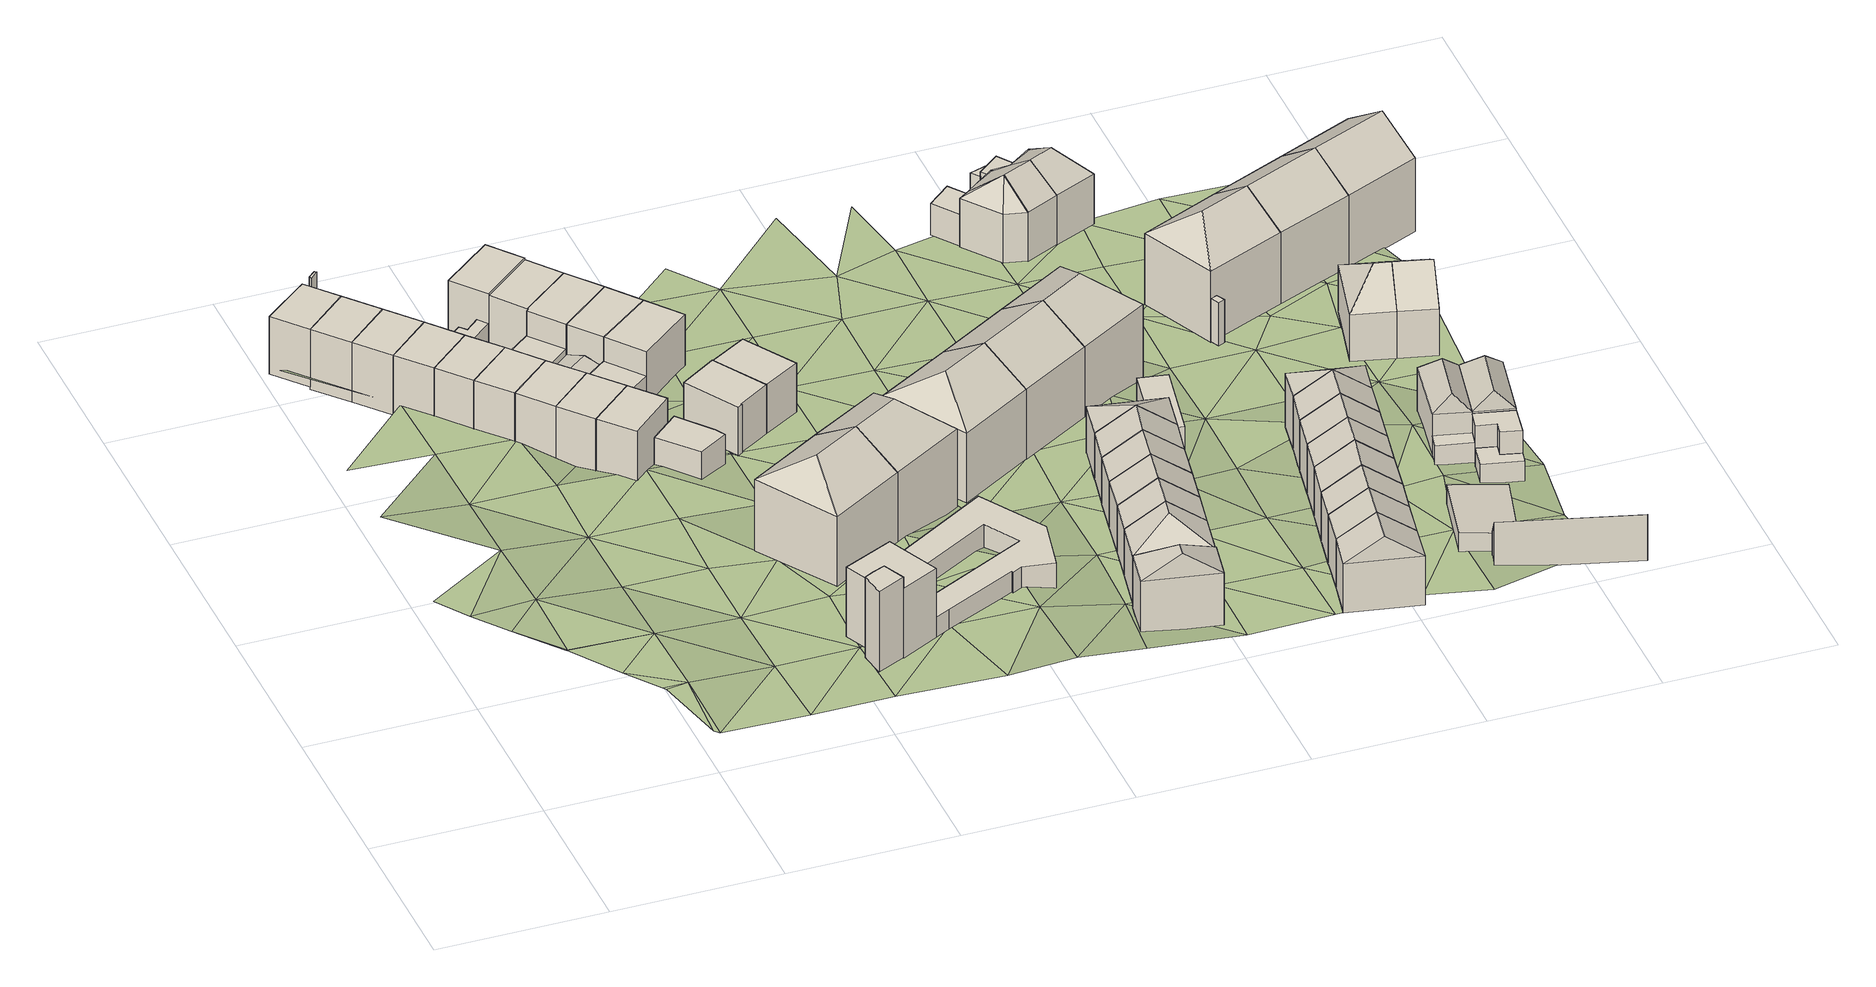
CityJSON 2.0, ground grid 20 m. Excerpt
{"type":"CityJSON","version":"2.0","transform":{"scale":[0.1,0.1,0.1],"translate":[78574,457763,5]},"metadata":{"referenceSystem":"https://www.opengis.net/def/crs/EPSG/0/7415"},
"CityObjects":{
"building1":{"type":"Building","children":["building1-1","building1-2","building1-3"]},
"building1-1":{"type":"BuildingPart","attributes":{"roofType":"1000","AbsoluteEavesHeight":14.3,"AbsoluteRidgeHeight":14.3,"RelativeEavesHeight":7.54,"RelativeRidgeHeight":7.54},"parents":["building1"],"geometry":[{"type":"Solid","lod":"2","boundaries":[[[[0,1,2,3]],[[1,4,5,2]],[[4,6,7,5]],[[6,0,3,7]],[[6,4,1,0]],[[3,2,5,7]]]]}]},
"building1-2":{"type":"BuildingPart","attributes":{"roofType":"1000","AbsoluteEavesHeight":14.3,"AbsoluteRidgeHeight":14.3,"RelativeEavesHeight":7.43,"RelativeRidgeHeight":7.43},"parents":["building1"],"geometry":[{"type":"Solid","lod":"2","boundaries":[[[[8,9,10,11]],[[9,12,13,10]],[[12,14,15,13]],[[14,8,11,15]],[[14,12,9,8]],[[11,10,13,15]]]]}]},
"building1-3":{"type":"BuildingPart","attributes":{"roofType":"1000","AbsoluteEavesHeight":8.7,"AbsoluteRidgeHeight":8.7,"RelativeEavesHeight":2.16,"RelativeRidgeHeight":2.16},"parents":["building1"],"geometry":[{"type":"Solid","lod":"2","boundaries":[[[[16,17,18,19]],[[17,20,21,18]],[[20,22,23,21]],[[22,16,19,23]],[[22,20,17,16]],[[19,18,21,23]]]]}]},
"building2":{"type":"Building","children":["building2-1","building2-2"]},
"building2-1":{"type":"BuildingPart","attributes":{"roofType":"1000","AbsoluteEavesHeight":8.7,"AbsoluteRidgeHeight":8.7,"RelativeEavesHeight":2.35,"RelativeRidgeHeight":2.35},"parents":["building2"],"geometry":[{"type":"Solid","lod":"2","boundaries":[[[[22,20,24,25]],[[20,26,27,24]],[[26,28,29,27]],[[28,22,25,29]],[[28,26,20,22]],[[25,24,27,29]]]]}]},
"building2-2":{"type":"BuildingPart","attributes":{"roofType":"1000","AbsoluteEavesHeight":14.3,"AbsoluteRidgeHeight":14.3,"RelativeEavesHeight":7.75,"RelativeRidgeHeight":7.75},"parents":["building2"],"geometry":[{"type":"Solid","lod":"2","boundaries":[[[[30,0,31,32]],[[0,6,23,31]],[[6,33,34,23]],[[33,30,32,34]],[[33,6,0,30]],[[32,31,23,34]]]]}]},
"building3":{"type":"Building","children":["building3-1","building3-2"]},
"building3-1":{"type":"BuildingPart","attributes":{"roofType":"1000","AbsoluteEavesHeight":8.7,"AbsoluteRidgeHeight":8.7,"RelativeEavesHeight":2.35,"RelativeRidgeHeight":2.35},"parents":["building3"],"geometry":[{"type":"Solid","lod":"2","boundaries":[[[[28,26,27,29]],[[26,35,36,27]],[[35,37,38,36]],[[37,28,29,38]],[[37,35,26,28]],[[29,27,36,38]]]]}]},
"building3-2":{"type":"BuildingPart","attributes":{"roofType":"1000","AbsoluteEavesHeight":14.3,"AbsoluteRidgeHeight":14.3,"RelativeEavesHeight":7.75,"RelativeRidgeHeight":7.75},"parents":["building3"],"geometry":[{"type":"Solid","lod":"2","boundaries":[[[[39,30,32,40]],[[30,33,34,32]],[[33,41,42,34]],[[41,39,40,42]],[[41,33,30,39]],[[40,32,34,42]]]]}]},
"building4":{"type":"Building","children":["building4-1","building4-2"]},
"building4-1":{"type":"BuildingPart","attributes":{"roofType":"1000","AbsoluteEavesHeight":14.3,"AbsoluteRidgeHeight":14.3,"RelativeEavesHeight":7.55,"RelativeRidgeHeight":7.55},"parents":["building4"],"geometry":[{"type":"Solid","lod":"2","boundaries":[[[[43,39,44,45]],[[39,41,46,44]],[[41,47,48,46]],[[47,43,45,48]],[[47,41,39,43]],[[45,44,46,48]]]]}]},
"building4-2":{"type":"BuildingPart","attributes":{"roofType":"1000","AbsoluteEavesHeight":8.7,"AbsoluteRidgeHeight":8.7,"RelativeEavesHeight":2.17,"RelativeRidgeHeight":2.17},"parents":["building4"],"geometry":[{"type":"Solid","lod":"2","boundaries":[[[[37,35,49,42]],[[35,50,51,49]],[[50,52,53,51]],[[52,37,42,53]],[[52,50,35,37]],[[42,49,51,53]]]]}]},
"building5":{"type":"Building","children":["building5-1","building5-2"]},
"building5-1":{"type":"BuildingPart","attributes":{"roofType":"1000","AbsoluteEavesHeight":14.3,"AbsoluteRidgeHeight":14.3,"RelativeEavesHeight":7.7,"RelativeRidgeHeight":7.7},"parents":["building5"],"geometry":[{"type":"Solid","lod":"2","boundaries":[[[[54,43,55,56]],[[43,47,57,55]],[[47,58,59,57]],[[58,54,56,59]],[[58,47,43,54]],[[56,55,57,59]]]]}]},
"building5-2":{"type":"BuildingPart","attributes":{"roofType":"1000","AbsoluteEavesHeight":8.7,"AbsoluteRidgeHeight":8.7,"RelativeEavesHeight":2.38,"RelativeRidgeHeight":2.38},"parents":["building5"],"geometry":[{"type":"Solid","lod":"2","boundaries":[[[[52,50,60,61]],[[50,62,63,60]],[[62,64,65,63]],[[64,52,61,65]],[[64,62,50,52]],[[61,60,63,65]]]]}]},
"building6":{"type":"Building","children":["building6-1","building6-2"]},
"building6-1":{"type":"BuildingPart","attributes":{"roofType":"1000","AbsoluteEavesHeight":14.3,"AbsoluteRidgeHeight":14.3,"RelativeEavesHeight":7.7,"RelativeRidgeHeight":7.7},"parents":["building6"],"geometry":[{"type":"Solid","lod":"2","boundaries":[[[[66,54,56,67]],[[54,58,59,56]],[[58,68,69,59]],[[68,66,67,69]],[[68,58,54,66]],[[67,56,59,69]]]]}]},
"building6-2":{"type":"BuildingPart","attributes":{"roofType":"1000","AbsoluteEavesHeight":8.7,"AbsoluteRidgeHeight":8.7,"RelativeEavesHeight":2.38,"RelativeRidgeHeight":2.38},"parents":["building6"],"geometry":[{"type":"Solid","lod":"2","boundaries":[[[[64,62,63,65]],[[62,70,71,63]],[[70,72,73,71]],[[72,64,65,73]],[[72,70,62,64]],[[65,63,71,73]]]]}]},
"building7":{"type":"Building","children":["building7-1","building7-2"]},
"building7-1":{"type":"BuildingPart","attributes":{"roofType":"1000","AbsoluteEavesHeight":14.3,"AbsoluteRidgeHeight":14.3,"RelativeEavesHeight":7.59,"RelativeRidgeHeight":7.59},"parents":["building7"],"geometry":[{"type":"Solid","lod":"2","boundaries":[[[[74,66,75,76]],[[66,68,77,75]],[[68,78,79,77]],[[78,74,76,79]],[[78,68,66,74]],[[76,75,77,79]]]]}]},
"building7-2":{"type":"BuildingPart","attributes":{"roofType":"1000","AbsoluteEavesHeight":8.7,"AbsoluteRidgeHeight":8.7,"RelativeEavesHeight":2.28,"RelativeRidgeHeight":2.28},"parents":["building7"],"geometry":[{"type":"Solid","lod":"2","boundaries":[[[[72,70,80,81]],[[70,82,83,80]],[[82,84,85,83]],[[84,72,81,85]],[[84,82,70,72]],[[81,80,83,85]]]]}]},
"building8":{"type":"Building","children":["building8-1","building8-2"]},
"building8-1":{"type":"BuildingPart","attributes":{"roofType":"1000","AbsoluteEavesHeight":8.7,"AbsoluteRidgeHeight":8.7,"RelativeEavesHeight":2.28,"RelativeRidgeHeight":2.28},"parents":["building8"],"geometry":[{"type":"Solid","lod":"2","boundaries":[[[[84,82,83,85]],[[82,86,87,83]],[[86,88,89,87]],[[88,84,85,89]],[[88,86,82,84]],[[85,83,87,89]]]]}]},
"building8-2":{"type":"BuildingPart","attributes":{"roofType":"1000","AbsoluteEavesHeight":14.3,"AbsoluteRidgeHeight":14.3,"RelativeEavesHeight":7.59,"RelativeRidgeHeight":7.59},"parents":["building8"],"geometry":[{"type":"Solid","lod":"2","boundaries":[[[[90,74,76,91]],[[74,78,79,76]],[[78,92,93,79]],[[92,90,91,93]],[[92,78,74,90]],[[91,76,79,93]]]]}]},
"building9":{"type":"Building","children":["building9-1","building9-2","building9-3"]},
"building9-1":{"type":"BuildingPart","attributes":{"roofType":"1000","AbsoluteEavesHeight":14.3,"AbsoluteRidgeHeight":14.3,"RelativeEavesHeight":7.47,"RelativeRidgeHeight":7.47},"parents":["building9"],"geometry":[{"type":"Solid","lod":"2","boundaries":[[[[94,90,95,96]],[[90,92,97,95]],[[92,98,99,97]],[[98,94,96,99]],[[98,92,90,94]],[[96,95,97,99]]]]}]},
"building9-2":{"type":"BuildingPart","attributes":{"roofType":"1000","AbsoluteEavesHeight":11.1,"AbsoluteRidgeHeight":11.1,"RelativeEavesHeight":4.05,"RelativeRidgeHeight":4.05},"parents":["building9"],"geometry":[{"type":"Solid","lod":"2","boundaries":[[[[100,101,102,103]],[[101,104,105,102]],[[104,106,107,105]],[[106,108,109,107]],[[108,100,103,109]],[[108,106,104,101,100]],[[103,102,105,107,109]]]]}]},
"building9-3":{"type":"BuildingPart","attributes":{"roofType":"1000","AbsoluteEavesHeight":8.7,"AbsoluteRidgeHeight":8.7,"RelativeEavesHeight":2.12,"RelativeRidgeHeight":2.12},"parents":["building9"],"geometry":[{"type":"Solid","lod":"2","boundaries":[[[[88,86,110,111]],[[86,112,113,110]],[[112,114,115,113]],[[114,88,111,115]],[[114,112,86,88]],[[111,110,113,115]]]]}]},
"building10":{"type":"Building","children":["building10-1","building10-2"]},
"building10-1":{"type":"BuildingPart","attributes":{"roofType":"1000","AbsoluteEavesHeight":13.73,"AbsoluteRidgeHeight":13.73,"RelativeEavesHeight":7.31,"RelativeRidgeHeight":7.31},"parents":["building10"],"geometry":[{"type":"Solid","lod":"2","boundaries":[[[[116,117,118,119]],[[117,120,121,118]],[[120,122,123,121]],[[122,116,119,123]],[[122,120,117,116]],[[119,118,121,123]]]]}]},
"building10-2":{"type":"BuildingPart","attributes":{"roofType":"1000","AbsoluteEavesHeight":9.88,"AbsoluteRidgeHeight":9.88,"RelativeEavesHeight":3.61,"RelativeRidgeHeight":3.61},"parents":["building10"],"geometry":[{"type":"Solid","lod":"2","boundaries":[[[[124,125,126,127]],[[125,128,129,126]],[[128,130,131,129]],[[130,132,133,131]],[[132,134,135,133]],[[134,124,127,135]],[[134,132,130,128,125,124]],[[127,126,129,131,133,135]]]]}]},
"building11":{"type":"Building","attributes":{"roofType":"1000","AbsoluteEavesHeight":13.53,"AbsoluteRidgeHeight":13.53,"RelativeEavesHeight":7.04,"RelativeRidgeHeight":7.04},"geometry":[{"type":"Solid","lod":"2","boundaries":[[[[136,137,138,139]],[[137,140,141,138]],[[140,142,143,141]],[[142,136,139,143]],[[142,140,137,136]],[[139,138,141,143]]]]}]},
"building12":{"type":"Building","children":["building12-1","building12-2"]},
"building12-1":{"type":"BuildingPart","attributes":{"roofType":"1000","AbsoluteEavesHeight":13.53,"AbsoluteRidgeHeight":13.53,"RelativeEavesHeight":7.02,"RelativeRidgeHeight":7.02},"parents":["building12"],"geometry":[{"type":"Solid","lod":"2","boundaries":[[[[144,145,146,147]],[[145,136,139,146]],[[136,142,143,139]],[[142,148,149,143]],[[148,150,151,149]],[[150,144,147,151]],[[150,148,142,136,145,144]],[[147,146,139,143,149,151]]]]}]},
"building12-2":{"type":"BuildingPart","attributes":{"roofType":"1000","AbsoluteEavesHeight":10.33,"AbsoluteRidgeHeight":10.33,"RelativeEavesHeight":4.04,"RelativeRidgeHeight":4.04},"parents":["building12"],"geometry":[{"type":"Solid","lod":"2","boundaries":[[[[152,153,154,155]],[[153,156,157,154]],[[156,158,159,157]],[[158,152,155,159]],[[158,156,153,152]],[[155,154,157,159]]]]}]},
"building13":{"type":"Building","attributes":{"roofType":"1130","AbsoluteEavesHeight":17.32,"AbsoluteRidgeHeight":20.93,"RelativeEavesHeight":9.54,"RelativeRidgeHeight":13.15},"geometry":[{"type":"Solid","lod":"2","boundaries":[[[[160,161,162,163]],[[161,164,165,162]],[[164,166,167,165]],[[166,160,163,167]],[[164,161,168]],[[160,166,169]],[[161,160,169,168]],[[166,164,168,169]],[[163,162,165,167]]]]}]},
"building14":{"type":"Building","children":["building14-1","building14-2"]},
"building14-1":{"type":"BuildingPart","attributes":{"roofType":"1000","AbsoluteEavesHeight":13.53,"AbsoluteRidgeHeight":13.53,"RelativeEavesHeight":7.02,"RelativeRidgeHeight":7.02},"parents":["building14"],"geometry":[{"type":"Solid","lod":"2","boundaries":[[[[150,148,149,151]],[[148,170,171,149]],[[170,172,173,171]],[[172,150,151,173]],[[172,170,148,150]],[[151,149,171,173]]]]}]},
"building14-2":{"type":"BuildingPart","attributes":{"roofType":"1030","AbsoluteEavesHeight":9.63,"AbsoluteRidgeHeight":10.34,"RelativeEavesHeight":3.34,"RelativeRidgeHeight":4.05},"parents":["building14"],"geometry":[{"type":"Solid","lod":"2","boundaries":[[[[174,175,176,177]],[[175,178,155,176]],[[178,179,159,155]],[[179,174,177,159]],[[178,175,180]],[[174,179,181]],[[175,174,181,180]],[[179,178,180,181]],[[177,176,155,159]]]]}]},
"building15":{"type":"Building","children":["building15-1","building15-2"]},
"building15-1":{"type":"BuildingPart","attributes":{"roofType":"1000","AbsoluteEavesHeight":13.53,"AbsoluteRidgeHeight":13.53,"RelativeEavesHeight":6.99,"RelativeRidgeHeight":6.99},"parents":["building15"],"geometry":[{"type":"Solid","lod":"2","boundaries":[[[[172,170,171,173]],[[170,182,183,171]],[[182,184,185,183]],[[184,172,173,185]],[[184,182,170,172]],[[173,171,183,185]]]]}]},
"building15-2":{"type":"BuildingPart","attributes":{"roofType":"1000","AbsoluteEavesHeight":10.43,"AbsoluteRidgeHeight":10.43,"RelativeEavesHeight":4.09,"RelativeRidgeHeight":4.09},"parents":["building15"],"geometry":[{"type":"Solid","lod":"2","boundaries":[[[[186,187,176,188]],[[187,189,177,176]],[[189,190,191,177]],[[190,186,188,191]],[[190,189,187,186]],[[188,176,177,191]]]]}]},
"building16":{"type":"Building","children":["building16-1","building16-2","building16-3"]},
"building16-1":{"type":"BuildingPart","attributes":{"roofType":"1000","AbsoluteEavesHeight":17.63,"AbsoluteRidgeHeight":17.63,"RelativeEavesHeight":9.09,"RelativeRidgeHeight":9.09},"parents":["building16"],"geometry":[{"type":"Solid","lod":"2","boundaries":[[[[192,193,194,195]],[[193,196,197,194]],[[196,198,199,197]],[[198,200,201,199]],[[200,202,203,201]],[[202,192,195,203]],[[202,200,198,196,193,192]],[[195,194,197,199,201,203]]]]}]},
"building16-2":{"type":"BuildingPart","attributes":{"roofType":"1000","AbsoluteEavesHeight":19.13,"AbsoluteRidgeHeight":19.13,"RelativeEavesHeight":10.52,"RelativeRidgeHeight":10.52},"parents":["building16"],"geometry":[{"type":"Solid","lod":"2","boundaries":[[[[204,205,206,207]],[[205,208,209,206]],[[208,210,211,209]],[[210,212,213,211]],[[212,204,207,213]],[[212,210,208,205,204]],[[207,206,209,211,213]]]]}]},
"building16-3":{"type":"BuildingPart","attributes":{"roofType":"1000","AbsoluteEavesHeight":11.23,"AbsoluteRidgeHeight":11.23,"RelativeEavesHeight":3.87,"RelativeRidgeHeight":3.87},"parents":["building16"],"geometry":[{"type":"Solid","lod":"2","boundaries":[[[[214,215,216,217]],[[215,218,219,216]],[[218,220,221,219]],[[220,222,223,221]],[[222,224,225,223]],[[224,226,227,225]],[[226,228,229,227]],[[228,230,231,229]],[[230,232,233,231]],[[232,234,235,233]],[[234,236,237,235]],[[236,238,239,237]],[[238,240,241,239]],[[240,242,243,241]],[[242,244,245,243]],[[244,214,217,245]],[[244,242,240,238,236,234,232,230,228,226,224,222,220,218,215,214]],[[217,216,219,221,223,225,227,229,231,233,235,237,239,241,243,245]]]]}]},
"building17":{"type":"Building","children":["building17-1","building17-2"]},
"building17-1":{"type":"BuildingPart","attributes":{"roofType":"1000","AbsoluteEavesHeight":9.58,"AbsoluteRidgeHeight":9.58,"RelativeEavesHeight":2.47,"RelativeRidgeHeight":2.47},"parents":["building17"],"geometry":[{"type":"Solid","lod":"2","boundaries":[[[[246,247,248,249]],[[247,250,251,248]],[[250,252,253,251]],[[252,246,249,253]],[[252,250,247,246]],[[249,248,251,253]]]]}]},
"building17-2":{"type":"BuildingPart","attributes":{"roofType":"1000","AbsoluteEavesHeight":13.4,"AbsoluteRidgeHeight":13.4,"RelativeEavesHeight":6.38,"RelativeRidgeHeight":6.38},"parents":["building17"],"geometry":[{"type":"Solid","lod":"2","boundaries":[[[[254,255,256,257]],[[255,258,259,256]],[[258,260,261,259]],[[260,262,263,261]],[[262,264,265,263]],[[264,254,257,265]],[[264,262,260,258,255,254]],[[257,256,259,261,263,265]]]]}]},
"building18":{"type":"Building","children":["building18-1","building18-2","building18-3"]},
"building18-1":{"type":"BuildingPart","attributes":{"roofType":"1000","AbsoluteEavesHeight":9.16,"AbsoluteRidgeHeight":9.16,"RelativeEavesHeight":2.16,"RelativeRidgeHeight":2.16},"parents":["building18"],"geometry":[{"type":"Solid","lod":"2","boundaries":[[[[266,267,268,269]],[[267,270,271,268]],[[270,272,273,271]],[[272,266,269,273]],[[272,270,267,266]],[[269,268,271,273]]]]}]},
"building18-2":{"type":"BuildingPart","attributes":{"roofType":"1000","AbsoluteEavesHeight":13.4,"AbsoluteRidgeHeight":13.4,"RelativeEavesHeight":6.38,"RelativeRidgeHeight":6.38},"parents":["building18"],"geometry":[{"type":"Solid","lod":"2","boundaries":[[[[274,275,276,269]],[[275,255,256,276]],[[255,277,278,256]],[[277,274,269,278]],[[277,255,275,274]],[[269,276,256,278]]]]}]},
"building18-3":{"type":"BuildingPart","attributes":{"roofType":"1000","AbsoluteEavesHeight":9.58,"AbsoluteRidgeHeight":9.58,"RelativeEavesHeight":2.46,"RelativeRidgeHeight":2.46},"parents":["building18"],"geometry":[{"type":"Solid","lod":"2","boundaries":[[[[279,252,253,280]],[[252,281,282,253]],[[281,283,284,282]],[[283,279,280,284]],[[283,281,252,279]],[[280,253,282,284]]]]}]},
"building19":{"type":"Building","attributes":{"roofType":"1130","AbsoluteEavesHeight":17.32,"AbsoluteRidgeHeight":20.93,"RelativeEavesHeight":10.22,"RelativeRidgeHeight":13.83},"geometry":[{"type":"Solid","lod":"2","boundaries":[[[[166,285,286,287]],[[285,288,289,286]],[[288,160,290,289]],[[160,166,287,290]],[[288,285,291]],[[166,160,169]],[[285,166,169,291]],[[160,288,291,169]],[[287,286,289,290]]]]}]},
"building20":{"type":"Building","attributes":{"roofType":"1130","AbsoluteEavesHeight":15.96,"AbsoluteRidgeHeight":19.61,"RelativeEavesHeight":9.1,"RelativeRidgeHeight":12.75},"geometry":[{"type":"Solid","lod":"2","boundaries":[[[[292,293,294,295]],[[293,296,297,294]],[[296,298,299,297]],[[298,292,295,299]],[[296,293,300]],[[292,298,301]],[[293,292,301,300]],[[298,296,300,301]],[[295,294,297,299]]]]}]},
"building21":{"type":"Building","attributes":{"roofType":"1130","AbsoluteEavesHeight":13.55,"AbsoluteRidgeHeight":16.68,"RelativeEavesHeight":6.76,"RelativeRidgeHeight":9.89},"geometry":[{"type":"Solid","lod":"2","boundaries":[[[[302,303,304,305]],[[303,306,307,304]],[[306,308,309,307]],[[308,302,305,309]],[[306,303,310]],[[302,308,311]],[[303,302,311,310]],[[308,306,310,311]],[[305,304,307,309]]]]}]},
"building22":{"type":"Building","attributes":{"roofType":"1130","AbsoluteEavesHeight":12.79,"AbsoluteRidgeHeight":15.94,"RelativeEavesHeight":6.08,"RelativeRidgeHeight":9.23},"geometry":[{"type":"Solid","lod":"2","boundaries":[[[[312,313,314,315]],[[313,316,317,314]],[[316,318,319,317]],[[318,312,315,319]],[[316,313,320]],[[312,318,321]],[[313,312,321,320]],[[318,316,320,321]],[[315,314,317,319]]]]}]},
"building23":{"type":"Building","attributes":{"roofType":"1030","AbsoluteEavesHeight":12.79,"AbsoluteRidgeHeight":15.94,"RelativeEavesHeight":6.12,"RelativeRidgeHeight":9.27},"geometry":[{"type":"Solid","lod":"2","boundaries":[[[[318,322,323,319]],[[322,324,325,323]],[[324,312,315,325]],[[312,318,319,315]],[[324,322,326]],[[318,312,321]],[[322,318,321,326]],[[312,324,326,321]],[[319,323,325,315]]]]}]},
"building24":{"type":"Building","attributes":{"roofType":"1030","AbsoluteEavesHeight":12.79,"AbsoluteRidgeHeight":15.94,"RelativeEavesHeight":6.12,"RelativeRidgeHeight":9.27},"geometry":[{"type":"Solid","lod":"2","boundaries":[[[[322,327,328,323]],[[327,329,330,328]],[[329,324,325,330]],[[324,322,323,325]],[[329,327,331]],[[322,324,326]],[[327,322,326,331]],[[324,329,331,326]],[[323,328,330,325]]]]}]},
"building25":{"type":"Building","attributes":{"roofType":"1030","AbsoluteEavesHeight":15.96,"AbsoluteRidgeHeight":19.61,"RelativeEavesHeight":9.3,"RelativeRidgeHeight":12.95},"geometry":[{"type":"Solid","lod":"2","boundaries":[[[[332,292,333,334]],[[292,298,335,333]],[[298,336,337,335]],[[336,332,334,337]],[[298,292,301]],[[332,336,338]],[[292,332,338,301]],[[336,298,301,338]],[[334,333,335,337]]]]}]},
"building26":{"type":"Building","attributes":{"roofType":"1030","AbsoluteEavesHeight":12.79,"AbsoluteRidgeHeight":15.94,"RelativeEavesHeight":6.08,"RelativeRidgeHeight":9.23},"geometry":[{"type":"Solid","lod":"2","boundaries":[[[[327,339,340,328]],[[339,341,342,340]],[[341,329,330,342]],[[329,327,328,330]],[[341,339,343]],[[327,329,331]],[[339,327,331,343]],[[329,341,343,331]],[[328,340,342,330]]]]}]},
"building27":{"type":"Building","attributes":{"roofType":"1030","AbsoluteEavesHeight":12.79,"AbsoluteRidgeHeight":15.94,"RelativeEavesHeight":5.97,"RelativeRidgeHeight":9.12},"geometry":[{"type":"Solid","lod":"2","boundaries":[[[[339,344,345,346]],[[344,347,348,345]],[[347,341,349,348]],[[341,339,346,349]],[[347,344,350]],[[339,341,343]],[[344,339,343,350]],[[341,347,350,343]],[[346,345,348,349]]]]}]},
"building28":{"type":"Building","children":["building28-1","building28-2"]},
"building28-1":{"type":"BuildingPart","attributes":{"roofType":"1120","AbsoluteEavesHeight":12.79,"AbsoluteRidgeHeight":15.94,"RelativeEavesHeight":6.11,"RelativeRidgeHeight":9.26},"parents":["building28"],"geometry":[{"type":"Solid","lod":"2","boundaries":[[[[344,351,352,353]],[[351,354,355,352]],[[354,347,356,355]],[[347,344,353,356]],[[351,344,350]],[[354,351,350]],[[347,354,350]],[[344,347,350]],[[353,352,355,356]]]]}]},
"building28-2":{"type":"BuildingPart","attributes":{"roofType":"1000","AbsoluteEavesHeight":9.57,"AbsoluteRidgeHeight":9.57,"RelativeEavesHeight":3.15,"RelativeRidgeHeight":3.15},"parents":["building28"],"geometry":[{"type":"Solid","lod":"2","boundaries":[[[[357,358,359,360]],[[358,361,362,359]],[[361,363,364,362]],[[363,365,366,364]],[[365,367,368,366]],[[367,357,360,368]],[[367,365,363,361,358,357]],[[360,359,362,364,366,368]]]]}]},
"building29":{"type":"Building","attributes":{"roofType":"1130","AbsoluteEavesHeight":15.96,"AbsoluteRidgeHeight":19.61,"RelativeEavesHeight":9.66,"RelativeRidgeHeight":13.31},"geometry":[{"type":"Solid","lod":"2","boundaries":[[[[336,369,370,371]],[[369,372,373,370]],[[372,332,374,373]],[[332,336,371,374]],[[372,369,375]],[[336,332,338]],[[369,336,338,375]],[[332,372,375,338]],[[371,370,373,374]]]]}]},
"building30":{"type":"Building","attributes":{"roofType":"1030","AbsoluteEavesHeight":13.19,"AbsoluteRidgeHeight":16.17,"RelativeEavesHeight":6.38,"RelativeRidgeHeight":9.36},"geometry":[{"type":"Solid","lod":"2","boundaries":[[[[376,377,378,379]],[[377,380,381,378]],[[380,382,383,381]],[[382,376,379,383]],[[380,377,384]],[[376,382,385]],[[377,376,385,384]],[[382,380,384,385]],[[379,378,381,383]]]]}]},
"building31":{"type":"Building","attributes":{"roofType":"1030","AbsoluteEavesHeight":13.19,"AbsoluteRidgeHeight":16.17,"RelativeEavesHeight":6.43,"RelativeRidgeHeight":9.41},"geometry":[{"type":"Solid","lod":"2","boundaries":[[[[377,386,387,378]],[[386,388,389,387]],[[388,380,381,389]],[[380,377,378,381]],[[388,386,390]],[[377,380,384]],[[386,377,384,390]],[[380,388,390,384]],[[378,387,389,381]]]]}]},
"building32":{"type":"Building","attributes":{"roofType":"1030","AbsoluteEavesHeight":13.19,"AbsoluteRidgeHeight":16.17,"RelativeEavesHeight":6.47,"RelativeRidgeHeight":9.45},"geometry":[{"type":"Solid","lod":"2","boundaries":[[[[386,391,392,393]],[[391,394,395,392]],[[394,388,396,395]],[[388,386,393,396]],[[394,391,397]],[[386,388,390]],[[391,386,390,397]],[[388,394,397,390]],[[393,392,395,396]]]]}]},
"building33":{"type":"Building","attributes":{"roofType":"1030","AbsoluteEavesHeight":13.19,"AbsoluteRidgeHeight":16.17,"RelativeEavesHeight":6.49,"RelativeRidgeHeight":9.47},"geometry":[{"type":"Solid","lod":"2","boundaries":[[[[391,398,399,392]],[[398,400,401,399]],[[400,394,395,401]],[[394,391,392,395]],[[400,398,402]],[[391,394,397]],[[398,391,397,402]],[[394,400,402,397]],[[392,399,401,395]]]]}]},
"building34":{"type":"Building","children":["building34-1","building34-2","building34-3"]},
"building34-1":{"type":"BuildingPart","attributes":{"roofType":"1000","AbsoluteEavesHeight":10.49,"AbsoluteRidgeHeight":10.49,"RelativeEavesHeight":4.1,"RelativeRidgeHeight":4.1},"parents":["building34"],"geometry":[{"type":"Solid","lod":"2","boundaries":[[[[403,404,405,406]],[[404,407,408,405]],[[407,409,410,408]],[[409,403,406,410]],[[409,407,404,403]],[[406,405,408,410]]]]}]},
"building34-2":{"type":"BuildingPart","attributes":{"roofType":"1130","AbsoluteEavesHeight":12.56,"AbsoluteRidgeHeight":15.9,"RelativeEavesHeight":6.34,"RelativeRidgeHeight":9.68},"parents":["building34"],"geometry":[{"type":"Solid","lod":"2","boundaries":[[[[411,412,413,414]],[[412,415,416,413]],[[415,417,418,416]],[[417,411,414,418]],[[415,412,419]],[[411,417,420]],[[412,411,420,419]],[[417,415,419,420]],[[414,413,416,418]]]]}]},
"building34-3":{"type":"BuildingPart","attributes":{"roofType":"1120","AbsoluteEavesHeight":12.56,"AbsoluteRidgeHeight":15.9,"RelativeEavesHeight":6.28,"RelativeRidgeHeight":9.62},"parents":["building34"],"geometry":[{"type":"Solid","lod":"2","boundaries":[[[[415,412,421,422]],[[412,423,424,421]],[[423,425,426,424]],[[425,415,422,426]],[[412,415,419]],[[423,412,419]],[[425,423,419]],[[415,425,419]],[[422,421,424,426]]]]}]},
"building35":{"type":"Building","attributes":{"roofType":"1030","AbsoluteEavesHeight":13.19,"AbsoluteRidgeHeight":16.17,"RelativeEavesHeight":6.51,"RelativeRidgeHeight":9.49},"geometry":[{"type":"Solid","lod":"2","boundaries":[[[[398,427,428,399]],[[427,429,430,428]],[[429,400,401,430]],[[400,398,399,401]],[[429,427,431]],[[398,400,402]],[[427,398,402,431]],[[400,429,431,402]],[[399,428,430,401]]]]}]},
"building36":{"type":"Building","attributes":{"roofType":"1030","AbsoluteEavesHeight":13.19,"AbsoluteRidgeHeight":16.17,"RelativeEavesHeight":6.61,"RelativeRidgeHeight":9.59},"geometry":[{"type":"Solid","lod":"2","boundaries":[[[[427,432,433,434]],[[432,435,436,433]],[[435,429,437,436]],[[429,427,434,437]],[[435,432,438]],[[427,429,431]],[[432,427,431,438]],[[429,435,438,431]],[[434,433,436,437]]]]}]},
"building37":{"type":"Building","attributes":{"roofType":"1030","AbsoluteEavesHeight":13.19,"AbsoluteRidgeHeight":16.17,"RelativeEavesHeight":6.85,"RelativeRidgeHeight":9.83},"geometry":[{"type":"Solid","lod":"2","boundaries":[[[[432,439,440,441]],[[439,442,443,440]],[[442,435,444,443]],[[435,432,441,444]],[[442,439,445]],[[432,435,438]],[[439,432,438,445]],[[435,442,445,438]],[[441,440,443,444]]]]}]},
"building38":{"type":"Building","children":["building38-1","building38-2","building38-3"]},
"building38-1":{"type":"BuildingPart","attributes":{"roofType":"1000","AbsoluteEavesHeight":9.44,"AbsoluteRidgeHeight":9.44,"RelativeEavesHeight":3.28,"RelativeRidgeHeight":3.28},"parents":["building38"],"geometry":[{"type":"Solid","lod":"2","boundaries":[[[[446,447,448,449]],[[447,450,451,448]],[[450,446,449,451]],[[450,447,446]],[[449,448,451]]]]}]},
"building38-2":{"type":"BuildingPart","attributes":{"roofType":"1000","AbsoluteEavesHeight":10.04,"AbsoluteRidgeHeight":10.04,"RelativeEavesHeight":3.88,"RelativeRidgeHeight":3.88},"parents":["building38"],"geometry":[{"type":"Solid","lod":"2","boundaries":[[[[452,453,454,448]],[[453,455,456,454]],[[455,457,451,456]],[[457,452,448,451]],[[457,455,453,452]],[[448,454,456,451]]]]}]},
"building38-3":{"type":"BuildingPart","attributes":{"roofType":"1130","AbsoluteEavesHeight":12.56,"AbsoluteRidgeHeight":15.9,"RelativeEavesHeight":6.43,"RelativeRidgeHeight":9.78},"parents":["building38"],"geometry":[{"type":"Solid","lod":"2","boundaries":[[[[458,459,460,461]],[[459,462,463,460]],[[462,411,464,463]],[[411,458,461,464]],[[462,459,465]],[[458,411,420]],[[459,458,420,465]],[[411,462,465,420]],[[461,460,463,464]]]]}]},
"building39":{"type":"Building","attributes":{"roofType":"1120","AbsoluteEavesHeight":13.19,"AbsoluteRidgeHeight":16.17,"RelativeEavesHeight":6.98,"RelativeRidgeHeight":9.96},"geometry":[{"type":"Solid","lod":"2","boundaries":[[[[439,466,467,468]],[[466,469,470,467]],[[469,442,471,470]],[[442,439,468,471]],[[466,439,445]],[[469,466,445]],[[442,469,445]],[[439,442,445]],[[468,467,470,471]]]]}]},
"building40":{"type":"Building","attributes":{"roofType":"1010","AbsoluteEavesHeight":9.04,"AbsoluteRidgeHeight":9.32,"RelativeEavesHeight":2.55,"RelativeRidgeHeight":2.83},"geometry":[{"type":"Solid","lod":"2","boundaries":[[[[472,473,474,475]],[[473,476,477,474]],[[476,478,479,477]],[[478,472,475,479]],[[478,476,473,472]],[[475,474,477,479]]]]}]},
"building41":{"type":"Building","children":["building41-1","building41-2"]},
"building41-1":{"type":"BuildingPart","attributes":{"roofType":"1130","AbsoluteEavesHeight":15.24,"AbsoluteRidgeHeight":18.8,"RelativeEavesHeight":9.29,"RelativeRidgeHeight":12.86},"parents":["building41"],"geometry":[{"type":"Solid","lod":"2","boundaries":[[[[480,481,482,483]],[[481,484,485,482]],[[484,486,487,485]],[[486,480,483,487]],[[484,481,488]],[[480,486,489]],[[481,480,489,488]],[[486,484,488,489]],[[483,482,485,487]]]]}]},
"building41-2":{"type":"BuildingPart","attributes":{"roofType":"1000","AbsoluteEavesHeight":11.71,"AbsoluteRidgeHeight":11.71,"RelativeEavesHeight":5.56,"RelativeRidgeHeight":5.56},"parents":["building41"],"geometry":[{"type":"Solid","lod":"2","boundaries":[[[[490,491,492,493]],[[491,494,495,492]],[[494,496,497,495]],[[496,490,493,497]],[[496,494,491,490]],[[493,492,495,497]]]]}]},
"building42":{"type":"Building","attributes":{"roofType":"1010","AbsoluteEavesHeight":10.97,"AbsoluteRidgeHeight":12.26,"RelativeEavesHeight":4.66,"RelativeRidgeHeight":5.95},"geometry":[{"type":"Solid","lod":"2","boundaries":[[[[498,499,500,501]],[[499,502,503,500]],[[502,504,505,503]],[[504,498,501,505]],[[504,502,499,498]],[[501,500,503,505]]]]}]},
"building43":{"type":"Building","children":["building43-1","building43-2"]},
"building43-1":{"type":"BuildingPart","attributes":{"roofType":"1130","AbsoluteEavesHeight":11.86,"AbsoluteRidgeHeight":14.47,"RelativeEavesHeight":5.77,"RelativeRidgeHeight":8.38},"parents":["building43"],"geometry":[{"type":"Solid","lod":"2","boundaries":[[[[506,507,508,509]],[[507,510,511,508]],[[510,512,513,511]],[[512,506,509,513]],[[510,507,514]],[[506,512,515]],[[507,506,515,514]],[[512,510,514,515]],[[509,508,511,513]]]]}]},
"building43-2":{"type":"BuildingPart","attributes":{"roofType":"1010","AbsoluteEavesHeight":9.16,"AbsoluteRidgeHeight":9.16,"RelativeEavesHeight":2.6,"RelativeRidgeHeight":2.6},"parents":["building43"],"geometry":[{"type":"Solid","lod":"2","boundaries":[[[[516,517,518,519]],[[517,520,521,518]],[[520,522,523,521]],[[522,516,519,523]],[[522,520,517,516]],[[519,518,521,523]]]]}]},
"building44":{"type":"Building","children":["building44-1","building44-2","building44-3"]},
"building44-1":{"type":"BuildingPart","attributes":{"roofType":"1000","AbsoluteEavesHeight":8.77,"AbsoluteRidgeHeight":8.77,"RelativeEavesHeight":2.61,"RelativeRidgeHeight":2.61},"parents":["building44"],"geometry":[{"type":"Solid","lod":"2","boundaries":[[[[524,525,526,527]],[[525,528,529,526]],[[528,530,531,529]],[[530,532,533,531]],[[532,534,535,533]],[[534,524,527,535]],[[534,532,530,528,525,524]],[[527,526,529,531,533,535]]]]}]},
"building44-2":{"type":"BuildingPart","attributes":{"roofType":"1000","AbsoluteEavesHeight":11.66,"AbsoluteRidgeHeight":11.66,"RelativeEavesHeight":5.6,"RelativeRidgeHeight":5.6},"parents":["building44"],"geometry":[{"type":"Solid","lod":"2","boundaries":[[[[536,537,538,513]],[[537,539,540,538]],[[539,541,542,540]],[[541,543,544,542]],[[543,545,546,544]],[[545,536,513,546]],[[545,543,541,539,537,536]],[[513,538,540,542,544,546]]]]}]},
"building44-3":{"type":"BuildingPart","attributes":{"roofType":"1130","AbsoluteEavesHeight":11.86,"AbsoluteRidgeHeight":14.47,"RelativeEavesHeight":6.11,"RelativeRidgeHeight":8.71},"parents":["building44"],"geometry":[{"type":"Solid","lod":"2","boundaries":[[[[512,510,547,548]],[[510,549,550,547]],[[549,551,552,550]],[[551,512,548,552]],[[549,510,553]],[[512,551,554]],[[510,512,554,553]],[[551,549,553,554]],[[548,547,550,552]]]]}]},
"building45":{"type":"Building","attributes":{"roofType":"1130","AbsoluteEavesHeight":12.13,"AbsoluteRidgeHeight":15.31,"RelativeEavesHeight":6.13,"RelativeRidgeHeight":9.32},"geometry":[{"type":"Solid","lod":"2","boundaries":[[[[555,556,557,558]],[[556,559,560,557]],[[559,561,562,560]],[[561,555,558,562]],[[559,556,563]],[[555,561,564]],[[556,555,564,563]],[[561,559,563,564]],[[558,557,560,562]]]]}]},
"building46":{"type":"Building","attributes":{"roofType":"1030","AbsoluteEavesHeight":15.24,"AbsoluteRidgeHeight":18.8,"RelativeEavesHeight":9.51,"RelativeRidgeHeight":13.07},"geometry":[{"type":"Solid","lod":"2","boundaries":[[[[565,480,566,567]],[[480,486,568,566]],[[486,569,570,568]],[[569,565,567,570]],[[486,480,489]],[[565,569,571]],[[480,565,571,489]],[[569,486,489,571]],[[567,566,568,570]]]]}]},
"building47":{"type":"Building","attributes":{"roofType":"1030","AbsoluteEavesHeight":12.13,"AbsoluteRidgeHeight":15.31,"RelativeEavesHeight":6.16,"RelativeRidgeHeight":9.35},"geometry":[{"type":"Solid","lod":"2","boundaries":[[[[572,555,558,573]],[[555,561,562,558]],[[561,574,575,562]],[[574,572,573,575]],[[561,555,564]],[[572,574,576]],[[555,572,576,564]],[[574,561,564,576]],[[573,558,562,575]]]]}]},
"building48":{"type":"Building","attributes":{"roofType":"1030","AbsoluteEavesHeight":15.24,"AbsoluteRidgeHeight":18.8,"RelativeEavesHeight":9.61,"RelativeRidgeHeight":13.17},"geometry":[{"type":"Solid","lod":"2","boundaries":[[[[577,565,578,579]],[[565,569,580,578]],[[569,581,582,580]],[[581,577,579,582]],[[569,565,571]],[[577,581,583]],[[565,577,583,571]],[[581,569,571,583]],[[579,578,580,582]]]]}]},
"terrain1":{"type":"TINRelief","geometry":[{"type":"CompositeSurface","lod":"2","boundaries":[[[584,585,586]],[[587,588,585]],[[589,590,587]],[[591,590,589]],[[590,588,587]],[[585,588,586]],[[592,590,591]],[[593,592,591]],[[588,590,592]],[[594,595,593]],[[596,586,597]],[[598,599,595]],[[600,598,595]],[[600,595,594]],[[595,592,593]],[[596,597,601]],[[586,588,602]],[[588,592,603]],[[595,599,604]],[[605,601,606]],[[597,586,602]],[[588,603,602]],[[592,595,604]],[[599,607,604]],[[608,606,609]],[[601,597,610]],[[603,592,611]],[[597,602,612]],[[592,604,611]],[[606,601,610]],[[597,612,610]],[[602,603,613]],[[603,611,613]],[[604,607,614]],[[606,610,615]],[[609,606,616]],[[611,604,614]],[[612,602,617]],[[607,618,614]],[[602,613,619]],[[606,615,616]],[[602,619,617]],[[610,612,620]],[[613,611,621]],[[611,614,622]],[[615,610,623]],[[619,613,621]],[[611,622,621]],[[612,617,620]],[[610,620,623]],[[614,618,624]],[[617,619,625]],[[619,621,625]],[[616,615,626]],[[615,623,626]],[[622,614,627]],[[618,628,624]],[[620,617,629]],[[621,622,630]],[[614,624,627]],[[617,625,629]],[[623,620,631]],[[625,621,630]],[[620,629,631]],[[622,627,630]],[[626,623,632]],[[623,631,632]],[[624,628,633]],[[629,625,634]],[[627,624,633]],[[625,630,634]],[[628,635,633]],[[626,632,636]],[[631,629,637]],[[629,634,638]],[[630,627,639]],[[627,633,639]],[[629,638,637]],[[632,631,640]],[[634,630,641]],[[630,639,642]],[[631,637,640]],[[633,635,643]],[[630,642,641]],[[636,632,644]],[[638,634,645]],[[635,646,643]],[[639,633,647]],[[634,641,645]],[[632,640,644]],[[637,638,645]],[[636,644,648]],[[633,643,647]],[[642,639,649]],[[640,637,650]],[[641,642,651]],[[639,647,649]],[[637,645,652]],[[643,646,653]],[[645,641,651]],[[644,640,650]],[[637,652,650]],[[642,649,651]],[[647,643,654]],[[643,653,654]],[[652,645,655]],[[644,650,656]],[[645,651,655]],[[649,647,657]],[[647,654,657]],[[644,656,658]],[[652,655,659]],[[650,652,660]],[[654,653,661]],[[651,649,662]],[[652,659,660]],[[656,650,660]],[[649,657,663]],[[655,651,664]],[[649,663,662]],[[657,654,665]],[[654,661,665]],[[659,655,666]],[[651,662,664]],[[656,660,667]],[[656,667,668]],[[663,657,669]],[[657,665,669]],[[660,659,666]],[[655,664,666]],[[665,661,670]],[[667,660,671]],[[662,663,672]],[[663,669,673]],[[660,666,671]],[[664,662,672]],[[663,673,672]],[[669,665,674]],[[665,670,674]],[[666,664,675]],[[667,671,676]],[[664,672,675]],[[673,669,677]],[[671,666,678]],[[669,674,677]],[[666,675,678]],[[672,673,679]],[[674,670,680]],[[670,681,680]],[[676,671,682]],[[673,677,679]],[[671,678,683]],[[675,672,684]],[[677,674,680]],[[672,679,685]],[[671,683,682]],[[678,675,684]],[[672,685,684]],[[677,680,686]],[[680,681,687]],[[679,677,688]],[[683,678,689]],[[678,684,690]],[[677,686,688]],[[685,679,691]],[[682,683,689]],[[684,685,691]],[[678,690,689]],[[686,680,692]],[[679,688,691]],[[680,687,692]],[[682,689,693]],[[690,684,694]],[[684,691,694]],[[688,686,695]],[[686,692,695]],[[689,690,696]],[[691,688,697]],[[690,694,696]],[[688,695,697]],[[693,689,698]],[[689,696,698]],[[694,691,699]],[[691,697,700]],[[693,698,701]],[[696,694,699]],[[691,700,699]],[[698,696,702]],[[696,699,702]],[[701,698,703]],[[698,702,703]],[[701,703,704]]]}]}
},
"vertices":[
[36,802,93],[4,840,93],[4,840,18],[36,802,18],[58,884,93],[58,884,18],[89,848,93],[89,848,18],
[69,893,93],[78,901,93],[78,901,19],[69,893,19],[80,899,93],[80,899,19],[71,890,93],[71,890,19],
[58,884,37],[69,893,37],[69,893,15],[58,884,15],[100,857,37],[100,857,15],[89,848,37],[89,848,15],
[100,857,13],[89,848,13],[133,819,37],[133,819,13],[122,810,37],[122,810,13],
[69,764,93],[36,802,15],[69,764,15],[122,810,93],[122,810,15],
[166,781,37],[166,781,13],[155,772,37],[155,772,13],
[102,726,93],[102,726,15],[155,772,93],[155,772,15],
[135,689,93],[102,726,17],[135,689,17],[155,772,17],[187,734,93],[187,734,17],
[166,781,15],[198,744,37],[198,744,15],[187,734,37],[187,734,15],
[166,652,93],[135,689,16],[166,652,16],[187,734,16],[219,698,93],[219,698,16],
[198,744,13],[187,734,13],[230,707,37],[230,707,13],[219,698,37],[219,698,13],
[199,615,93],[199,615,16],[251,660,93],[251,660,16],
[263,670,37],[263,670,13],[251,660,37],[251,660,13],
[231,577,93],[199,615,17],[231,577,17],[251,660,17],[284,623,93],[284,623,17],
[263,670,14],[251,660,14],[295,633,37],[295,633,14],[284,623,37],[284,623,14],
[327,595,37],[327,595,14],[316,586,37],[316,586,14],
[263,540,93],[263,540,17],[316,586,93],[316,586,17],
[296,503,93],[263,540,18],[296,503,18],[316,586,18],[348,549,93],[348,549,18],
[391,519,61],[398,507,61],[398,507,21],[391,519,21],[363,485,61],[363,485,21],[325,528,61],[325,528,21],[359,558,61],[359,558,21],
[327,595,16],[316,586,16],[359,558,37],[359,558,16],[348,549,37],[348,549,16],
[240,804,87],[209,843,87],[209,843,14],[240,804,14],[269,891,87],[269,891,14],[300,853,87],[300,853,14],
[240,804,49],[210,778,49],[210,778,13],[240,804,13],[194,797,49],[194,797,13],[208,809,49],[208,809,13],[215,801,49],[215,801,13],[231,815,49],[231,815,13],
[270,767,85],[240,805,85],[240,805,15],[270,767,15],[300,853,85],[300,853,15],[330,815,85],[330,815,15],
[268,763,85],[271,766,85],[271,766,15],[268,763,15],[362,776,85],[362,776,15],[299,725,85],[299,725,15],
[272,703,53],[240,741,53],[240,741,13],[272,703,13],[268,763,53],[268,763,13],[299,725,53],[299,725,13],
[514,294,123],[425,240,123],[425,240,28],[514,294,28],[367,336,123],[367,336,28],[456,390,123],[456,390,28],[427,307,159],[485,342,159],
[392,738,85],[392,738,15],[328,689,85],[328,689,15],
[328,689,46],[301,668,46],[301,668,13],[328,689,13],[272,703,46],[299,725,46],[286,686,53],[313,707,53],
[424,698,85],[424,698,15],[361,647,85],[361,647,15],
[335,627,54],[301,668,54],[335,627,13],[328,689,54],[361,647,54],[361,647,13],
[431,114,126],[417,108,126],[417,108,35],[431,114,35],[400,146,126],[400,146,35],[460,174,126],[460,174,35],[489,110,126],[489,110,35],[443,87,126],[443,87,35],
[409,71,141],[405,102,141],[405,102,36],[409,71,36],[417,108,141],[417,108,36],[431,114,141],[431,114,36],[443,87,141],[443,87,36],
[460,174,62],[465,177,62],[465,177,24],[460,174,24],[482,141,62],[482,141,24],[622,211,62],[622,211,24],[597,253,62],[597,253,24],[478,185,62],[478,185,24],[462,212,62],[462,212,24],[460,214,62],[460,214,24],[610,304,62],[610,304,24],[658,226,62],[658,226,24],[644,159,62],[644,159,24],[607,165,62],[607,165,24],[595,159,62],[595,159,24],[594,161,62],[594,161,24],[507,119,62],[507,119,24],[489,110,62],[489,110,24],
[422,610,46],[405,598,46],[405,598,21],[422,610,21],[394,618,46],[394,618,21],[411,629,46],[411,629,21],
[422,610,84],[460,547,84],[460,547,20],[422,610,20],[422,523,84],[422,523,20],[423,522,84],[423,522,20],[417,518,84],[417,518,20],[379,582,84],[379,582,20],
[466,635,42],[472,639,42],[472,639,20],[466,635,20],[476,634,42],[476,634,20],[469,629,42],[469,629,20],
[466,635,84],[504,573,84],[504,573,20],[422,609,84],[422,609,20],
[422,609,46],[422,609,21],[430,640,46],[430,640,21],[442,621,46],[442,621,21],
[542,441,123],[542,441,21],[456,390,21],[602,347,123],[602,347,21],[514,294,21],[541,375,159],
[703,407,110],[615,353,110],[615,353,19],[703,407,19],[556,450,110],[556,450,19],[645,503,110],[645,503,19],[617,421,146],[674,455,146],
[704,63,86],[713,111,86],[713,111,18],[704,63,18],[802,95,86],[802,95,18],[793,47,86],[793,47,18],[752,72,117],[749,55,117],
[814,155,78],[804,102,78],[804,102,17],[814,155,17],[716,119,78],[716,119,17],[726,171,78],[726,171,17],[766,141,109],[770,163,109],
[734,214,78],[734,214,17],[822,198,78],[822,198,17],[778,206,109],
[742,259,78],[742,259,17],[830,242,78],[830,242,17],[786,250,109],
[789,458,110],[703,407,17],[789,458,17],[645,503,17],[731,555,110],[731,555,17],[760,507,146],
[750,303,78],[750,303,17],[838,287,78],[838,287,17],[794,295,109],
[759,348,78],[759,348,18],[750,303,18],[847,332,78],[847,332,18],[838,287,18],[803,340,109],
[768,397,78],[768,397,17],[759,348,17],[856,382,78],[856,382,17],[847,332,17],
[856,382,46],[838,385,46],[838,385,14],[856,382,14],[853,470,46],[853,470,14],[887,464,46],[887,464,14],[869,368,46],[869,368,14],[854,370,46],[854,370,14],
[817,607,110],[817,607,13],[731,555,13],[875,510,110],[875,510,13],[789,458,13],[814,540,146],
[920,23,82],[929,69,82],[929,69,18],[920,23,18],[1015,53,82],[1015,53,18],[1007,6,82],[1007,6,18],[972,61,112],[964,15,112],
[937,114,82],[937,114,18],[1023,98,82],[1023,98,18],[980,106,112],
[945,156,82],[945,156,17],[937,114,17],[1031,139,82],[1031,139,17],[1023,98,17],[988,148,112],
[954,202,82],[954,202,17],[1039,186,82],[1039,186,17],[997,194,112],
[778,807,55],[756,837,55],[756,837,14],[778,807,14],[784,861,55],[784,861,14],[808,829,55],[808,829,14],
[877,776,76],[837,757,76],[837,757,12],[877,776,12],[792,817,76],[792,817,12],[828,845,76],[828,845,12],[821,787,109],[857,804,109],
[837,757,13],[792,817,13],[811,763,76],[811,763,13],[778,807,76],[778,807,13],
[962,244,82],[962,244,17],[1047,228,82],[1047,228,17],[1005,236,112],
[970,288,82],[970,288,16],[962,244,16],[1055,272,82],[1055,272,16],[1047,228,16],[1013,280,112],
[979,332,82],[979,332,13],[970,288,13],[1063,317,82],[1063,317,13],[1055,272,13],[1021,324,112],
[821,890,44],[855,901,44],[855,901,12],[821,890,12],[829,880,44],[829,880,12],
[855,901,50],[879,867,50],[879,867,12],[853,849,50],[853,849,12],[829,880,50],
[835,835,76],[879,867,76],[879,867,11],[835,835,11],[928,799,76],[928,799,11],[877,776,11],[886,817,109],
[986,374,82],[986,374,12],[979,332,12],[1071,358,82],[1071,358,12],[1063,317,12],
[1159,157,38],[1136,68,38],[1136,68,15],[1159,157,15],[1075,86,43],[1075,86,15],[1094,173,43],[1094,173,15],
[1063,593,102],[968,552,102],[968,552,9],[1063,593,9],[927,643,102],[927,643,9],[1022,685,102],[1022,685,9],[981,612,138],[1042,639,138],
[976,555,67],[981,545,67],[981,545,11],[976,555,11],[973,541,67],[973,541,11],[968,552,67],[968,552,11],
[1107,69,47],[1264,25,47],[1264,25,13],[1107,69,13],[1260,6,73],[1260,6,13],[1102,50,73],[1102,50,13],
[1112,265,69],[1128,352,69],[1128,352,11],[1112,265,11],[1171,341,69],[1171,341,11],[1154,255,69],[1154,255,11],[1146,324,95],[1133,260,95],
[1108,246,42],[1112,265,42],[1112,265,16],[1108,246,16],[1154,255,42],[1154,255,16],[1150,237,42],[1150,237,16],
[1172,227,38],[1169,212,38],[1169,212,12],[1172,227,12],[1193,206,38],[1193,206,12],[1190,191,38],[1190,191,12],[1143,202,38],[1143,202,12],[1149,232,38],[1149,232,12],
[1154,255,67],[1200,244,67],[1200,244,11],[1193,206,67],[1193,206,11],[1169,212,67],[1169,212,11],[1172,227,67],[1172,227,11],[1149,232,67],[1149,232,11],
[1171,341,8],[1154,255,8],[1217,330,69],[1217,330,8],[1200,244,69],[1200,244,8],[1190,313,95],[1177,249,95],
[1143,454,71],[1094,466,71],[1094,466,10],[1143,454,10],[1115,557,71],[1115,557,10],[1164,545,71],[1164,545,10],[1135,504,103],[1154,499,103],
[1155,632,102],[1063,593,7],[1155,632,7],[1022,685,7],[1114,725,102],[1114,725,7],[1135,679,138],
[1187,443,71],[1187,443,10],[1210,533,71],[1210,533,10],[1198,488,103],
[1246,672,102],[1155,632,6],[1246,672,6],[1114,725,6],[1205,765,102],[1205,765,6],[1226,718,138],
[10,358,38],[37,320,37],[110,421,38],[68,277,38],[111,319,41],[109,221,40],[110,221,40],[110,220,40],[209,220,38],[151,162,39],[181,120,40],[210,120,40],[10,519,42],[111,519,33],[204,26,40],[209,20,40],[184,116,40],[110,620,32],[209,420,31],[209,319,33],[309,121,35],[10,621,35],[107,717,33],[312,20,38],[9,820,34],[119,829,12],[202,614,33],[308,221,33],[211,520,32],[308,320,32],[406,121,36],[214,721,12],[210,818,12],[311,516,31],[408,20,38],[312,420,30],[309,619,13],[382,307,33],[409,222,35],[283,686,12],[508,121,39],[409,418,26],[317,832,22],[517,204,37],[534,13,39],[409,520,24],[523,301,35],[405,629,22],[408,719,21],[611,121,38],[498,441,23],[621,34,27],[411,822,18],[510,620,19],[510,518,21],[610,219,38],[510,721,18],[581,404,22],[615,322,20],[708,120,18],[509,818,17],[610,520,18],[696,23,27],[711,215,19],[467,871,19],[710,320,19],[611,720,17],[713,415,21],[610,620,17],[809,20,19],[811,120,17],[689,554,17],[634,797,17],[826,219,16],[612,921,16],[711,619,15],[709,721,16],[910,22,19],[815,420,20],[842,309,19],[826,483,22],[910,119,16],[810,620,13],[710,822,15],[695,914,15],[907,221,14],[1009,20,21],[811,720,13],[911,418,12],[910,320,13],[1026,122,21],[909,520,11],[805,843,14],[1045,213,22],[910,620,12],[1022,368,12],[1083,122,20],[1084,3,21],[914,805,12],[909,721,11],[1007,519,12],[1010,421,10],[1108,221,20],[1217,44,13],[1110,320,20],[1010,718,9],[1043,572,12],[1110,421,9],[1208,120,10],[1010,820,9],[1106,526,12],[1221,216,9],[1121,607,12],[1212,331,7],[1105,741,7],[1214,526,13],[1208,419,9],[1109,820,7],[1210,619,12],[1171,769,5],[1210,821,4]
]}
